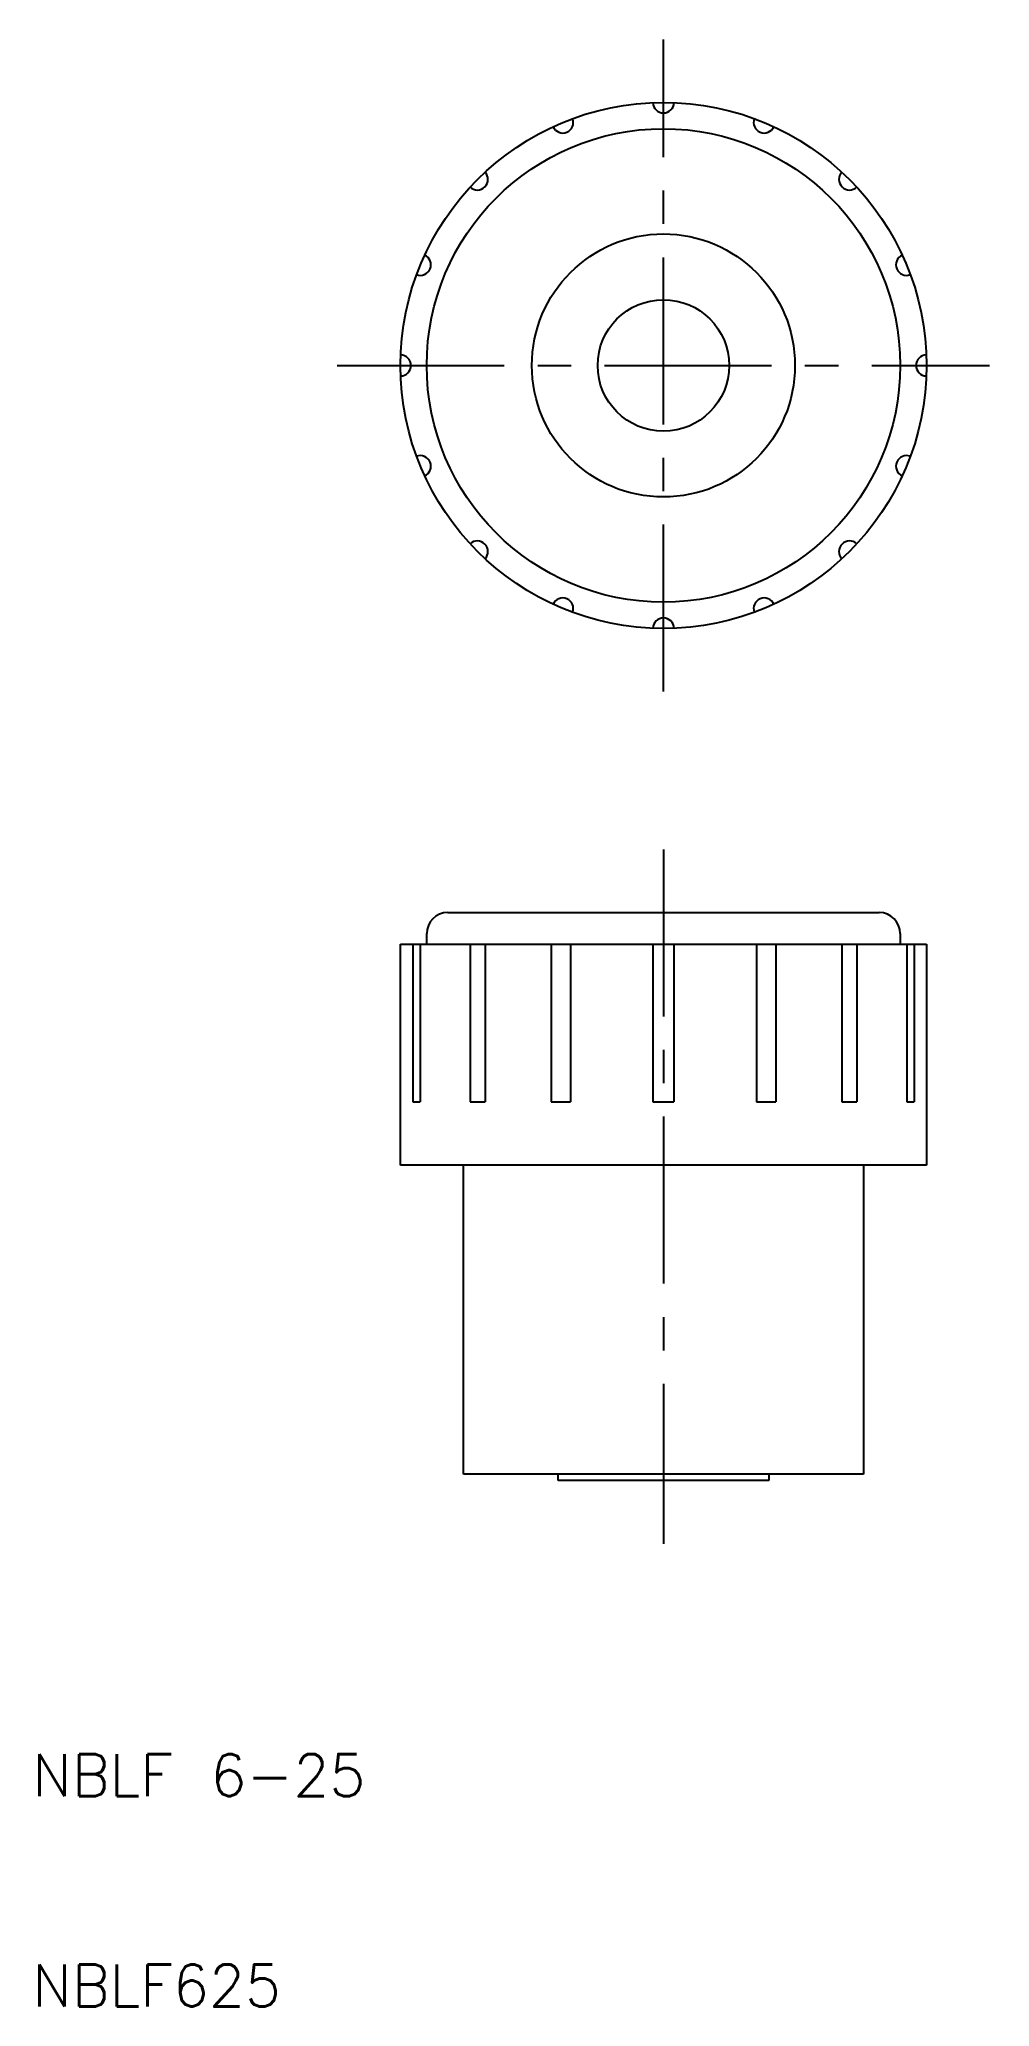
# Model space of a CAD drawing. Extents: x 10.3 to 55.5, y 10 to 103.5.
import ezdxf

# ---------------------------------------------------------------- set-up
doc = ezdxf.new("R2010")
doc.units = 0
doc.header["$LTSCALE"] = 0.25
doc.linetypes.add('CENTER', pattern=[50.8, 31.75, -6.35, 6.35, -6.35])
doc.layers.get('0').update_dxf_attribs({"linetype": 'CONTINUOUS'})
doc.layers.add('CENTER', color=1, linetype='CENTER')
doc.styles.get("Standard").update_dxf_attribs({"font": 'TXT.shx'})

msp = doc.modelspace()

# ---------------------------------------------------------------- linework, layer by layer
for p, q in [((29.75, 62), (50.25, 62)), ((28.75, 60.5), (28.75, 61)), ((51.25, 61), (51.25, 60.5)), ((27.5, 50), (27.5, 60.5)), ((27.5, 60.5), (28.75, 60.5)), ((28.092263, 60.5), (28.092263, 53)), ((28.434215, 60.5), (28.434215, 53)), ((28.75, 60.5), (51.25, 60.5)), ((30.814754, 60.5), (30.814754, 53)), ((31.521719, 60.5), (31.521719, 53)), ((34.659608, 60.5), (34.659608, 53)), ((35.579929, 60.5), (35.579929, 53)), ((39.5001, 60.5), (39.5001, 53)), ((40.4999, 60.5), (40.4999, 53)), ((44.420071, 60.5), (44.420071, 53)), ((45.340392, 60.5), (45.340392, 53)), ((48.478281, 60.5), (48.478281, 53)), ((49.185246, 60.5), (49.185246, 53)), ((51.25, 60.5), (52.5, 60.5)), ((51.565785, 60.5), (51.565785, 53)), ((51.907737, 60.5), (51.907737, 53)), ((52.5, 60.5), (52.5, 50)), ((28.092263, 53), (28.434215, 53)), ((30.814754, 53), (31.521719, 53)), ((34.659608, 53), (35.579929, 53)), ((39.5001, 53), (40.4999, 53)), ((44.420071, 53), (45.340392, 53)), ((48.478281, 53), (49.185246, 53)), ((51.565785, 53), (51.907737, 53)), ((30.5, 50), (27.5, 50)), ((49.5, 50), (30.5, 50)), ((30.5, 35.3), (30.5, 50)), ((49.5, 50), (49.5, 35.3)), ((52.5, 50), (49.5, 50)), ((35, 35.3), (30.5, 35.3)), ((45, 35.3), (35, 35.3)), ((35, 35), (35, 35.3)), ((45, 35), (35, 35)), ((49.5, 35.3), (45, 35.3)), ((45, 35.3), (45, 35))]:
    msp.add_line(p, q)
for radius in [12.5, 11.25, 6.25, 3.125]:
    msp.add_circle((40, 88), radius)
for centre, radius, start, end in [((40, 100.5), 0.5, 181.145992, 358.854008), ((35.216457, 99.548494), 0.5, 203.645992, 21.354008), ((44.783543, 99.548494), 0.5, 158.645992, 336.354008), ((31.161165, 96.838835), 0.5, 226.145992, 43.854008), ((48.838835, 96.838835), 0.5, 136.145992, 313.854008), ((28.451506, 92.783543), 0.5, 248.645992, 66.354008), ((51.548494, 92.783543), 0.5, 113.645992, 291.354008), ((27.5, 88), 0.5, 271.145992, 88.854008), ((52.5, 88), 0.5, 91.145992, 268.854008), ((28.451506, 83.216457), 0.5, 293.645992, 111.354008), ((51.548494, 83.216457), 0.5, 68.645992, 246.354008), ((31.161165, 79.161165), 0.5, 316.145992, 133.854008), ((48.838835, 79.161165), 0.5, 46.145992, 223.854008), ((35.216457, 76.451506), 0.5, 338.645992, 156.354008), ((44.783543, 76.451506), 0.5, 23.645992, 201.354008), ((40, 75.5), 0.5, 1.145992, 178.854008), ((29.75, 61), 1, 90, 180), ((50.25, 61), 1, 0, 90)]:
    msp.add_arc(centre, radius, start, end)
at = {"layer": 'CENTER'}
for p, q in [((40, 72.5), (40, 103.5)), ((24.5, 88), (55.5, 88)), ((40, 65), (40, 32))]:
    msp.add_line(p, q, dxfattribs=at)

# ---------------------------------------------------------------- texts
for s, p in [('NBLF 6-25', (10, 20)), ('NBLF625', (10, 10))]:
    msp.add_text(s, height=2).set_placement(p)

doc.saveas('drawing.dxf')
